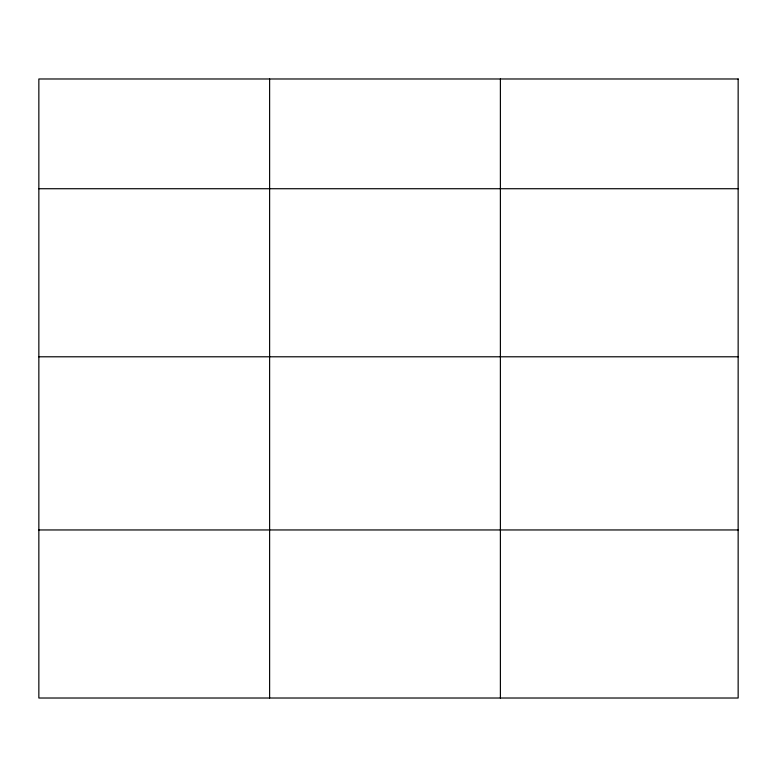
<?xml version="1.0" encoding="UTF-8"?>
<svg xmlns="http://www.w3.org/2000/svg" width="777" height="777" viewBox="0 0 777 777"><rect width="100%" height="100%" fill="white"/><g stroke="black" fill="none" stroke-linecap="round" stroke-linejoin="round"><path stroke-width="1.17" d="M38.85 188.724L738.15 188.724M38.85 356.789L738.15 356.789M38.85 529.953L738.15 529.953M500.388 78.982L500.388 698.018M269.619 78.982L269.619 698.018M738.15 78.982L38.85 78.982L38.85 698.018L738.15 698.018L738.15 78.982"/></g></svg>
